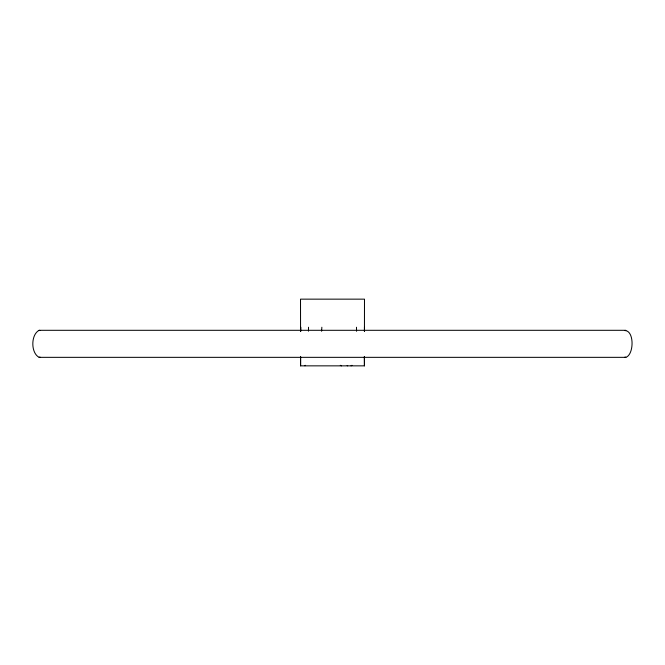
<?xml version="1.0" encoding="UTF-8"?>
<svg xmlns="http://www.w3.org/2000/svg" width="665" height="665" viewBox="0 0 665 665"><rect width="100%" height="100%" fill="white"/><g stroke="black" fill="none" stroke-linecap="round" stroke-linejoin="round"><path stroke-width="1" d="M364.445 331.311L364.487 299.15L300.514 299.15L300.563 331.328M300.547 331.286L300.555 327.238M364.462 356.573L364.445 365.85L300.555 365.85L300.53 356.623M300.613 356.664L300.555 365.85L300.555 356.939M300.746 331.278L300.771 327.238M308.518 327.238L308.469 331.187M321.602 331.253L321.852 327.238M305.227 365.309L304.977 365.817M351.993 365.309L351.037 365.85M39.568 357.305L40.083 357.122M624.917 330.563C634.443 330.696 634.111 354.603 625.865 357.338L39.135 357.338C30.715 353.09 30.723 334.603 39.135 330.306L625.865 330.306M39.135 357.338L39.642 357.305M625.358 357.305L625.865 357.338M39.135 330.306L40.083 330.563M341.502 365.85L340.297 365.309M624.917 357.122L625.433 357.305M347.712 365.85L347.172 365.526M356.482 327.238L356.556 331.27M364.362 356.581L364.445 365.85L364.445 356.756M364.445 327.238L364.462 331.328"/></g></svg>
